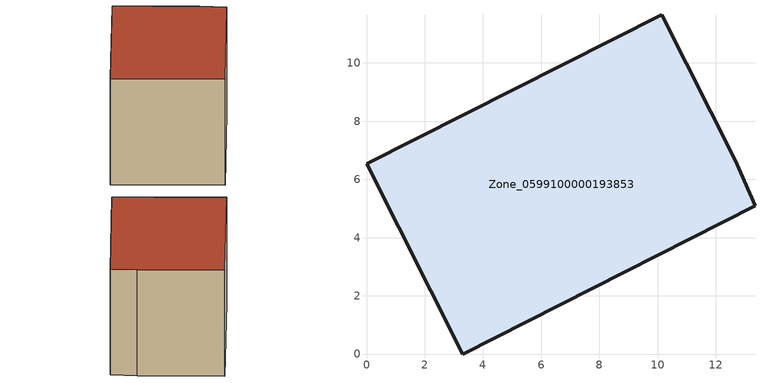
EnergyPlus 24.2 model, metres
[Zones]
Zone_0599100000193853
 floor ground (C_G): 13.35,5.09 3.3,0 0,6.53 10.15,11.65 12.67,6.66 z3.08
 wall outside (C_F): 0,6.53 3.3,0 13.35,5.09 12.67,6.66 10.15,11.65 0,6.53 z3.08:10.45
 roof outside (C_R): 3.3,0 13.35,5.09 12.67,6.66 10.15,11.65 0,6.53 z10.45
[BUILDING]
Pand.0599100000193853: North Axis=0; Terrain=City; Loads Convergence Tolerance Value=0.04; Temperature Convergence Tolerance Value=0.4; Solar Distribution=FullExterior; Maximum Number of Warmup Days=25; Minimum Number of Warmup Days=1
[Site:Location]
Rotterdam.The.Hague.AP_ZH_NLD Design_Conditions: Latitude=51.96; Longitude=4.45; Time Zone=1; Elevation=-4.5
[SITE:GROUNDTEMPERATURE:BUILDINGSURFACE]
18, 18, 18, 18, 18, 18, 18, 18, 18, 18, 18, 18
[MATERIAL] Thermal Absorptance=0.9; Solar Absorptance=0.7; Visible Absorptance=0.7
Name | Roughness | Thickness | Conductivity | Density | Specific Heat
G.D.1965 | MediumSmooth | 0.15 | 1 | 540 | 1210
F.D.1965 | Rough | 0.3 | 0.857143 | 1920 | 840
R.D.1965 | MediumRough | 0.2 | 0.08 | 1500 | 1000
[CONSTRUCTION]
C_G: G.D.1965
C_F: F.D.1965
C_R: R.D.1965
[ZONE]
Zone_0599100000193853: Type=1; Multiplier=1; Ceiling Height=Autocalculate; Volume=Autocalculate; Floor Area=autocalculate; Part of Total Floor Area=Yes
[ZONEINFILTRATION:DESIGNFLOWRATE]
Infil_Zone_0599100000193853: Zone or ZoneList or Space or SpaceList=Zone_0599100000193853; Schedule=AlwaysOn; Design Flow Rate Calculation Method=Flow/Area; Flow Rate per Floor Area=0.0042; Constant Term Coefficient=1; Temperature Term Coefficient=0; Velocity Term Coefficient=0; Velocity Squared Term Coefficient=0
[HVACTEMPLATE:ZONE:IDEALLOADSAIRSYSTEM]
Zone_0599100000193853: Maximum Heating Supply Air Temperature=50; Minimum Cooling Supply Air Temperature=13; Maximum Heating Supply Air Humidity Ratio=0.0156; Minimum Cooling Supply Air Humidity Ratio=0.0077; Heating Limit=NoLimit; Cooling Limit=NoLimit; Dehumidification Control Type=ConstantSensibleHeatRatio; Cooling Sensible Heat Ratio=0.7; Dehumidification Setpoint=60; Humidification Control Type=None; Humidification Setpoint=30; Outdoor Air Method=None; Outdoor Air Flow Rate per Person=0.00944; Outdoor Air Flow Rate per Zone Floor Area=0; Outdoor Air Flow Rate per Zone=0; Demand Controlled Ventilation Type=None; Outdoor Air Economizer Type=NoEconomizer; Heat Recovery Type=None; Sensible Heat Recovery Effectiveness=0.7; Latent Heat Recovery Effectiveness=0.65
[ZONECONTROL:THERMOSTAT]
ThermostatControl_Zone_0599100000193853: Zone or ZoneList=Zone_0599100000193853; Control Type Schedule=DualSetpointControlType; Control 1=Thermostat_Zone_0599100000193853; Temperature Difference Between Cutout And Setpoint=0
[THERMOSTATSETPOINT:DUALSETPOINT]
Thermostat_Zone_0599100000193853: Heating Setpoint Temperature Schedule=HeatingSetpoint_Zone_0599100000193853; Cooling Setpoint Temperature Schedule=CoolingSetpoint_Zone_0599100000193853
[SCHEDULE:COMPACT]
HeatingSetpoint_Zone_0599100000193853: Through: 12/31, For: AllDays, Until: 24:00, 21
CoolingSetpoint_Zone_0599100000193853: Through: 12/31, For: AllDays, Until: 24:00, 24
DualSetpointControlType: Through: 12/31, For: AllDays, Until: 24:00, 4
AlwaysOn: Through: 12/31, For: AllDays, Until: 24:00, 1
